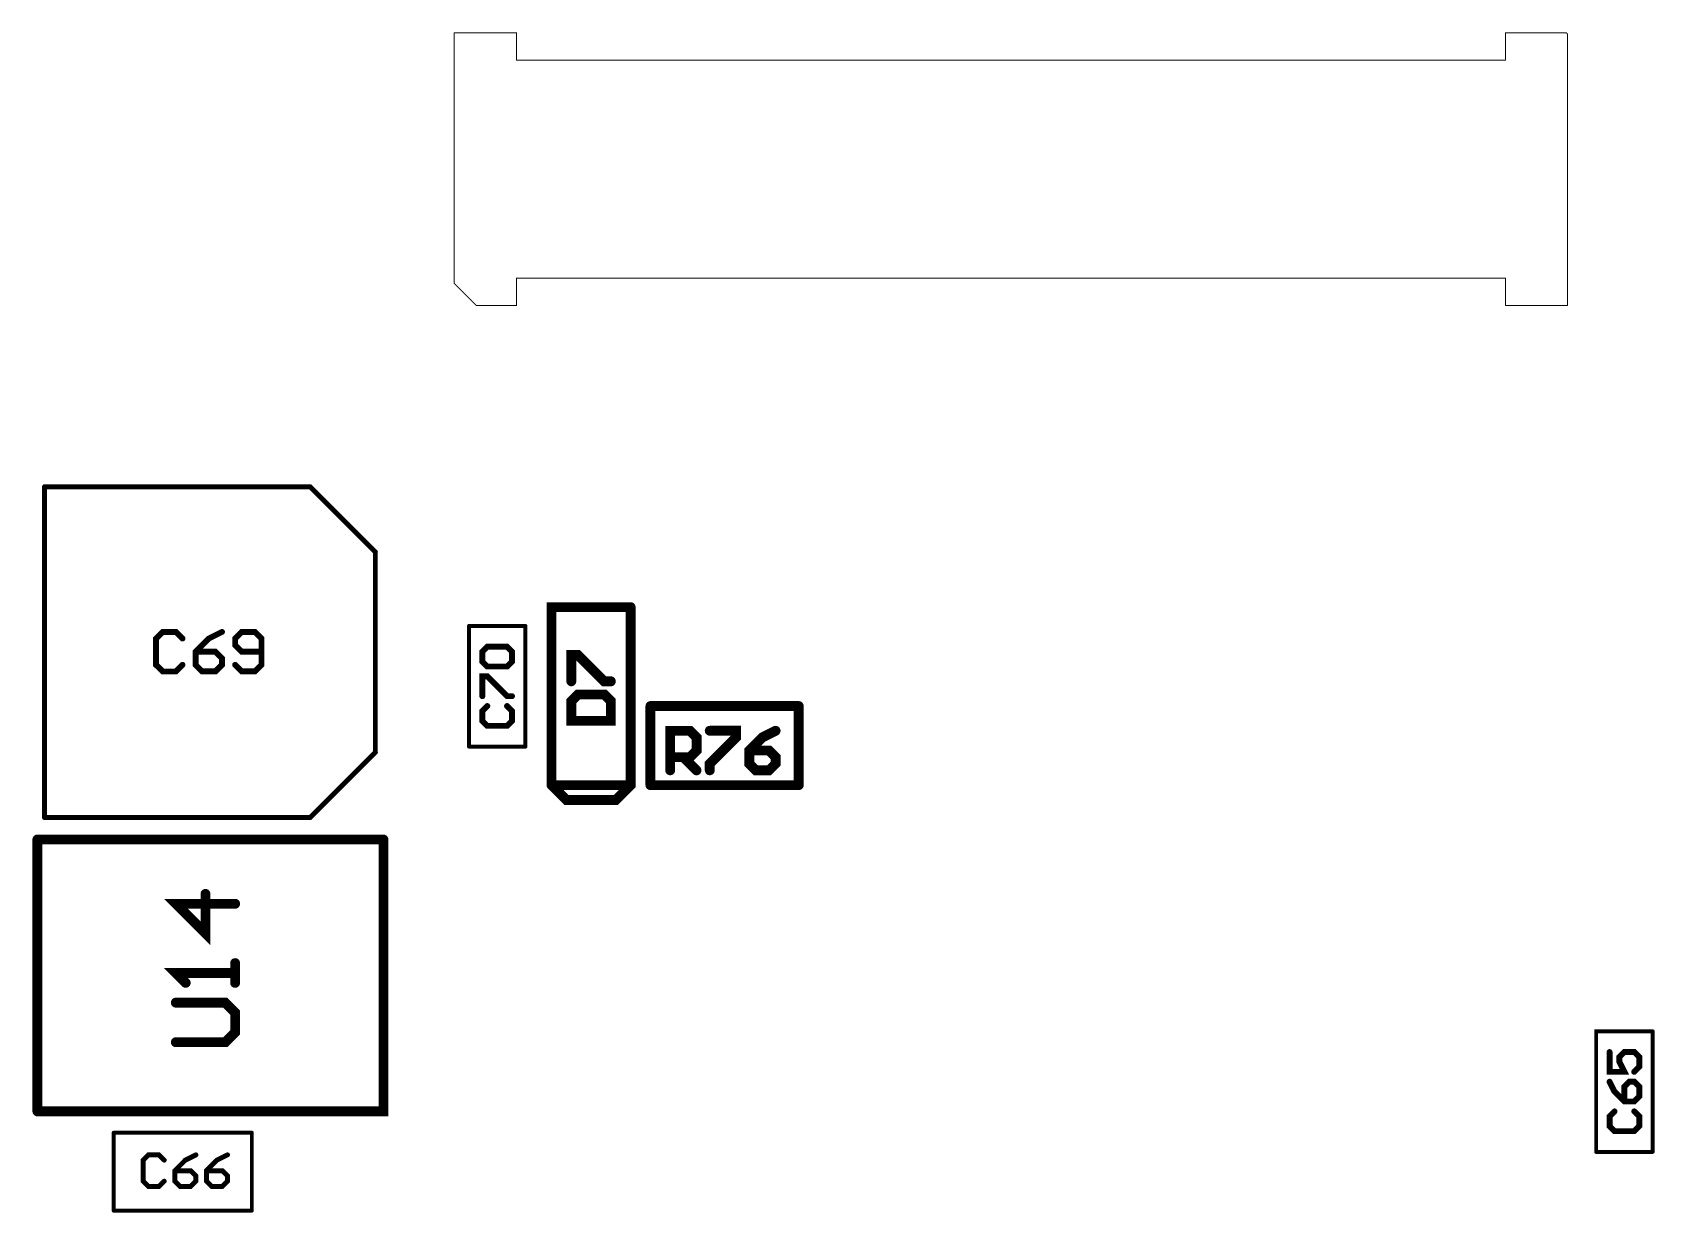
# Model space of a CAD drawing. Extents: x -4.2 to 14.8, y -3.5 to 8.8.
# Drawn here: x 1.24 to 2.881, y 1.378 to 2.571 of the extents above; entities that cross this region are included whole.
import ezdxf

# ---------------------------------------------------------------- set-up
doc = ezdxf.new("R2010")
doc.units = 0
doc.layers.add('2D_LINE_00', color=1, linetype='CONTINUOUS')

# ---------------------------------------------------------------- blocks, each defined once
blk = doc.blocks.new('SMOOTH_0$01')
at = {"const_width": 0.005}
blk.add_lwpolyline([(-0.0025, 0, 1), (0.0025, 0, 1)], format="xyb", close=True, dxfattribs=at)
blk = doc.blocks.new('DRAWING_2956')
at = {"layer": '2D_LINE_00', "const_width": 0.01}
blk.add_lwpolyline([(0, 0), (0.35, 0)], dxfattribs=at)
at = {"layer": '2D_LINE_00'}
for p in [(0, 0), (0.35, 0)]:
    blk.add_blockref('SMOOTH_0$01', p, dxfattribs=at)
blk = doc.blocks.new('DRAWING_2957')
at = {"layer": '2D_LINE_00', "const_width": 0.01}
blk.add_lwpolyline([(0, 0), (0, 0.275)], dxfattribs=at)
at = {"layer": '2D_LINE_00'}
for p in [(0, 0.275), (0, 0)]:
    blk.add_blockref('SMOOTH_0$01', p, dxfattribs=at)
blk = doc.blocks.new('DRAWING_2958')
at = {"layer": '2D_LINE_00', "const_width": 0.01}
blk.add_lwpolyline([(0, 0), (0.35, 0), (0.35, 0.275)], dxfattribs=at)
at = {"layer": '2D_LINE_00'}
for p in [(0.35, 0.275), (0, 0), (0.35, 0)]:
    blk.add_blockref('SMOOTH_0$01', p, dxfattribs=at)
blk = doc.blocks.new('DRAWING_3017')
at = {"layer": '2D_LINE_00', "const_width": 0.01}
blk.add_lwpolyline([(0, 0), (0.015, -0.015), (0.065, -0.015), (0.08, 0), (0.08, 0.18)], dxfattribs=at)
at = {"layer": '2D_LINE_00'}
for p in [(0.08, 0.18), (0, 0), (0.08, 0), (0.015, -0.015), (0.065, -0.015)]:
    blk.add_blockref('SMOOTH_0$01', p, dxfattribs=at)
blk = doc.blocks.new('DRAWING_3018')
at = {"layer": '2D_LINE_00', "const_width": 0.01}
blk.add_lwpolyline([(0, 0), (0.08, 0)], dxfattribs=at)
at = {"layer": '2D_LINE_00'}
for p in [(0, 0), (0.08, 0)]:
    blk.add_blockref('SMOOTH_0$01', p, dxfattribs=at)
blk = doc.blocks.new('DRAWING_3019')
at = {"layer": '2D_LINE_00', "const_width": 0.01}
blk.add_lwpolyline([(0, 0), (0, 0.18), (0.08, 0.18)], dxfattribs=at)
at = {"layer": '2D_LINE_00'}
for p in [(0, 0.18), (0.08, 0.18), (0, 0)]:
    blk.add_blockref('SMOOTH_0$01', p, dxfattribs=at)
blk = doc.blocks.new('DRAWING_3170')
at = {"layer": '2D_LINE_00', "const_width": 0.01}
blk.add_lwpolyline([(0, 0), (0.15, 0)], dxfattribs=at)
at = {"layer": '2D_LINE_00'}
for p in [(0, 0), (0.15, 0)]:
    blk.add_blockref('SMOOTH_0$01', p, dxfattribs=at)
blk = doc.blocks.new('DRAWING_3171')
at = {"layer": '2D_LINE_00', "const_width": 0.01}
blk.add_lwpolyline([(0, 0), (0, 0.08)], dxfattribs=at)
at = {"layer": '2D_LINE_00'}
for p in [(0, 0.08), (0, 0)]:
    blk.add_blockref('SMOOTH_0$01', p, dxfattribs=at)
blk = doc.blocks.new('DRAWING_3172')
at = {"layer": '2D_LINE_00', "const_width": 0.01}
blk.add_lwpolyline([(0, 0), (0.15, 0)], dxfattribs=at)
at = {"layer": '2D_LINE_00'}
for p in [(0, 0), (0.15, 0)]:
    blk.add_blockref('SMOOTH_0$01', p, dxfattribs=at)
blk = doc.blocks.new('DRAWING_3173')
at = {"layer": '2D_LINE_00', "const_width": 0.01}
blk.add_lwpolyline([(0, 0), (0, 0.08)], dxfattribs=at)
at = {"layer": '2D_LINE_00'}
for p in [(0, 0.08), (0, 0)]:
    blk.add_blockref('SMOOTH_0$01', p, dxfattribs=at)
blk = doc.blocks.new('DRAWING_3232')
at = {"layer": '2D_LINE_00', "const_width": 0.01}
blk.add_lwpolyline([(0, 0), (0.04998, 0), (0.05998, 0.01), (0.05998, 0.02999), (0.04998, 0.03999), (0, 0.03999)], dxfattribs=at)
at = {"layer": '2D_LINE_00'}
for p in [(0, 0.03999), (0.04998, 0.03999), (0.05998, 0.02999), (0, 0), (0.04998, 0), (0.05998, 0.01)]:
    blk.add_blockref('SMOOTH_0$01', p, dxfattribs=at)
blk = doc.blocks.new('DRAWING_3233')
at = {"layer": '2D_LINE_00', "const_width": 0.01}
blk.add_lwpolyline([(0, 0), (0, 0.01999), (0, 0.01), (-0.05998, 0.01), (-0.04998, 0)], dxfattribs=at)
at = {"layer": '2D_LINE_00'}
for p in [(0, 0.01999), (-0.05998, 0.01), (-0.04998, 0), (0, 0.01), (0, 0)]:
    blk.add_blockref('SMOOTH_0$01', p, dxfattribs=at)
blk = doc.blocks.new('DRAWING_3234')
at = {"layer": '2D_LINE_00', "const_width": 0.01}
blk.add_lwpolyline([(0, 0), (-0.05998, 0), (-0.02999, -0.02999), (-0.02999, 0.01)], dxfattribs=at)
at = {"layer": '2D_LINE_00'}
for p in [(-0.05998, 0), (-0.02999, 0.01), (0, 0), (-0.02999, -0.02999)]:
    blk.add_blockref('SMOOTH_0$01', p, dxfattribs=at)
blk = doc.blocks.new('DRAWING_3288')
at = {"layer": '2D_LINE_00', "const_width": 0.01}
blk.add_lwpolyline([(0, 0), (0.03999, 0), (0.03999, 0.01999), (0.03333, 0.02666), (0.00667, 0.02666), (0, 0.01999), (0, 0)], dxfattribs=at)
at = {"layer": '2D_LINE_00'}
for p in [(0, 0.01999), (0.00667, 0.02666), (0.03333, 0.02666), (0.03999, 0.01999), (0, 0), (0, 0), (0.03999, 0)]:
    blk.add_blockref('SMOOTH_0$01', p, dxfattribs=at)
blk = doc.blocks.new('DRAWING_3289')
at = {"layer": '2D_LINE_00', "const_width": 0.01}
blk.add_lwpolyline([(0, 0), (0, 0.02666), (0.00667, 0.02666), (0.03333, 0), (0.03999, 0)], dxfattribs=at)
at = {"layer": '2D_LINE_00'}
for p in [(0, 0.02666), (0.00667, 0.02666), (0, 0), (0.03333, 0), (0.03999, 0)]:
    blk.add_blockref('SMOOTH_0$01', p, dxfattribs=at)
blk = doc.blocks.new('DRAWING_3409')
at = {"layer": '2D_LINE_00', "const_width": 0.01}
blk.add_lwpolyline([(0, 0), (0, 0.03999), (0.01999, 0.03999), (0.02666, 0.03332), (0.02666, 0.01999), (0.01999, 0.01333), (0, 0.01333)], dxfattribs=at)
at = {"layer": '2D_LINE_00'}
for p in [(0, 0.03999), (0.01999, 0.03999), (0.02666, 0.03332), (0, 0.01333), (0.01999, 0.01333), (0.02666, 0.01999), (0, 0)]:
    blk.add_blockref('SMOOTH_0$01', p, dxfattribs=at)
blk = doc.blocks.new('DRAWING_3410')
at = {"layer": '2D_LINE_00', "const_width": 0.01}
blk.add_lwpolyline([(0, 0), (0.01333, -0.01333)], dxfattribs=at)
at = {"layer": '2D_LINE_00'}
for p in [(0, 0), (0.01333, -0.01333)]:
    blk.add_blockref('SMOOTH_0$01', p, dxfattribs=at)
blk = doc.blocks.new('DRAWING_3411')
at = {"layer": '2D_LINE_00', "const_width": 0.01}
blk.add_lwpolyline([(0, 0), (0.02666, 0), (0.02666, -0.00667), (0, -0.03332), (0, -0.03999)], dxfattribs=at)
at = {"layer": '2D_LINE_00'}
for p in [(0, 0), (0.02666, 0), (0.02666, -0.00667), (0, -0.03332), (0, -0.03999)]:
    blk.add_blockref('SMOOTH_0$01', p, dxfattribs=at)
blk = doc.blocks.new('DRAWING_3412')
at = {"layer": '2D_LINE_00', "const_width": 0.01}
blk.add_lwpolyline([(0, 0), (-0.01333, -0.00667), (-0.02666, -0.02), (-0.02666, -0.03332), (-0.01999, -0.03999), (-0.00666, -0.03999), (0, -0.03332), (0, -0.02666), (-0.00666, -0.02), (-0.02666, -0.02)], dxfattribs=at)
at = {"layer": '2D_LINE_00'}
for p in [(0, 0), (-0.02666, -0.02), (-0.02666, -0.02), (-0.01333, -0.00667), (-0.00666, -0.02), (-0.02666, -0.03332), (0, -0.02666), (0, -0.03332), (-0.01999, -0.03999), (-0.00666, -0.03999)]:
    blk.add_blockref('SMOOTH_0$01', p, dxfattribs=at)
blk = doc.blocks.new('SMOOTH_0$001')
at = {"const_width": 0.0005}
blk.add_lwpolyline([(-0.00025, 0, 1), (0.00025, 0, 1)], format="xyb", close=True, dxfattribs=at)
blk = doc.blocks.new('DRAWING_3466')
at = {"layer": '2D_LINE_00', "const_width": 0.001}
blk.add_lwpolyline([(0, 0), (0, 0.27433)], dxfattribs=at)
at = {"layer": '2D_LINE_00'}
for p in [(0, 0.27433), (0, 0)]:
    blk.add_blockref('SMOOTH_0$001', p, dxfattribs=at)
blk = doc.blocks.new('DRAWING_3467')
at = {"layer": '2D_LINE_00', "const_width": 0.001}
blk.add_lwpolyline([(0, 0), (0.00126, -0.00126)], dxfattribs=at)
at = {"layer": '2D_LINE_00'}
for p in [(0, 0), (0.00126, -0.00126)]:
    blk.add_blockref('SMOOTH_0$001', p, dxfattribs=at)
blk = doc.blocks.new('DRAWING_3468')
at = {"layer": '2D_LINE_00', "const_width": 0.001}
blk.add_lwpolyline([(0, 0), (0.06173, 0)], dxfattribs=at)
at = {"layer": '2D_LINE_00'}
for p in [(0, 0), (0.06173, 0)]:
    blk.add_blockref('SMOOTH_0$001', p, dxfattribs=at)
blk = doc.blocks.new('DRAWING_3469')
at = {"layer": '2D_LINE_00', "const_width": 0.001}
blk.add_lwpolyline([(0, 0), (0, 0.02756)], dxfattribs=at)
at = {"layer": '2D_LINE_00'}
for p in [(0, 0.02756), (0, 0)]:
    blk.add_blockref('SMOOTH_0$001', p, dxfattribs=at)
blk = doc.blocks.new('DRAWING_3470')
at = {"layer": '2D_LINE_00', "const_width": 0.001}
blk.add_lwpolyline([(0, 0), (1, 0)], dxfattribs=at)
at = {"layer": '2D_LINE_00'}
for p in [(0, 0), (1, 0)]:
    blk.add_blockref('SMOOTH_0$001', p, dxfattribs=at)
blk = doc.blocks.new('DRAWING_3471')
at = {"layer": '2D_LINE_00', "const_width": 0.001}
blk.add_lwpolyline([(0, 0), (0, 0.02756)], dxfattribs=at)
at = {"layer": '2D_LINE_00'}
for p in [(0, 0.02756), (0, 0)]:
    blk.add_blockref('SMOOTH_0$001', p, dxfattribs=at)
blk = doc.blocks.new('DRAWING_3472')
at = {"layer": '2D_LINE_00', "const_width": 0.001}
blk.add_lwpolyline([(0, 0), (0.063, 0)], dxfattribs=at)
at = {"layer": '2D_LINE_00'}
for p in [(0, 0), (0.063, 0)]:
    blk.add_blockref('SMOOTH_0$001', p, dxfattribs=at)
blk = doc.blocks.new('DRAWING_3473')
at = {"layer": '2D_LINE_00', "const_width": 0.001}
blk.add_lwpolyline([(0, 0), (0, 0.25323)], dxfattribs=at)
at = {"layer": '2D_LINE_00'}
for p in [(0, 0.25323), (0, 0)]:
    blk.add_blockref('SMOOTH_0$001', p, dxfattribs=at)
blk = doc.blocks.new('DRAWING_3474')
at = {"layer": '2D_LINE_00', "const_width": 0.001}
blk.add_lwpolyline([(0, 0), (0.02237, -0.02236), (0.063, -0.02236), (0.063, 0.00519), (1.063, 0.00519)], dxfattribs=at)
at = {"layer": '2D_LINE_00'}
for p in [(0, 0), (0.063, 0.00519), (1.063, 0.00519), (0.02237, -0.02236), (0.063, -0.02236)]:
    blk.add_blockref('SMOOTH_0$001', p, dxfattribs=at)
blk = doc.blocks.new('DRAWING_3475')
at = {"layer": '2D_LINE_00', "const_width": 0.001}
blk.add_lwpolyline([(0, 0), (0, 0.02755)], dxfattribs=at)
at = {"layer": '2D_LINE_00'}
for p in [(0, 0.02755), (0, 0)]:
    blk.add_blockref('SMOOTH_0$001', p, dxfattribs=at)
blk = doc.blocks.new('DRAWING_3476')
at = {"layer": '2D_LINE_00', "const_width": 0.001}
blk.add_lwpolyline([(0, 0), (0.06299, 0)], dxfattribs=at)
at = {"layer": '2D_LINE_00'}
for p in [(0, 0), (0.06299, 0)]:
    blk.add_blockref('SMOOTH_0$001', p, dxfattribs=at)
blk = doc.blocks.new('SMOOTH_0$00394')
at = {"const_width": 0.00197}
blk.add_lwpolyline([(-0.001, 0, 1), (0.001, 0, 1)], format="xyb", close=True, dxfattribs=at)
blk = doc.blocks.new('DRAWING_3780')
at = {"layer": '2D_LINE_00', "const_width": 0.00394}
blk.add_lwpolyline([(0, 0), (0, 0.07874)], dxfattribs=at)
at = {"layer": '2D_LINE_00'}
for p in [(0, 0.07874), (0, 0)]:
    blk.add_blockref('SMOOTH_0$00394', p, dxfattribs=at)
blk = doc.blocks.new('DRAWING_3781')
at = {"layer": '2D_LINE_00', "const_width": 0.00394}
blk.add_lwpolyline([(0, 0), (0.13976, 0)], dxfattribs=at)
at = {"layer": '2D_LINE_00'}
for p in [(0, 0), (0.13976, 0)]:
    blk.add_blockref('SMOOTH_0$00394', p, dxfattribs=at)
blk = doc.blocks.new('DRAWING_3782')
at = {"layer": '2D_LINE_00', "const_width": 0.00394}
blk.add_lwpolyline([(0, 0), (0.13976, 0)], dxfattribs=at)
at = {"layer": '2D_LINE_00'}
for p in [(0, 0), (0.13976, 0)]:
    blk.add_blockref('SMOOTH_0$00394', p, dxfattribs=at)
blk = doc.blocks.new('DRAWING_3783')
at = {"layer": '2D_LINE_00', "const_width": 0.00394}
blk.add_lwpolyline([(0, 0), (0, 0.07874)], dxfattribs=at)
at = {"layer": '2D_LINE_00'}
for p in [(0, 0.07874), (0, 0)]:
    blk.add_blockref('SMOOTH_0$00394', p, dxfattribs=at)
blk = doc.blocks.new('DRAWING_4108')
at = {"layer": '2D_LINE_00', "const_width": 0.00394}
blk.add_lwpolyline([(0, 0), (0.05708, 0)], dxfattribs=at)
at = {"layer": '2D_LINE_00'}
for p in [(0, 0), (0.05708, 0)]:
    blk.add_blockref('SMOOTH_0$00394', p, dxfattribs=at)
blk = doc.blocks.new('DRAWING_4109')
at = {"layer": '2D_LINE_00', "const_width": 0.00394}
blk.add_lwpolyline([(0, 0), (0.05708, 0)], dxfattribs=at)
at = {"layer": '2D_LINE_00'}
for p in [(0, 0), (0.05708, 0)]:
    blk.add_blockref('SMOOTH_0$00394', p, dxfattribs=at)
blk = doc.blocks.new('DRAWING_4110')
at = {"layer": '2D_LINE_00', "const_width": 0.00394}
blk.add_lwpolyline([(0, 0), (0, 0.12204)], dxfattribs=at)
at = {"layer": '2D_LINE_00'}
for p in [(0, 0.12204), (0, 0)]:
    blk.add_blockref('SMOOTH_0$00394', p, dxfattribs=at)
blk = doc.blocks.new('DRAWING_4111')
at = {"layer": '2D_LINE_00', "const_width": 0.00394}
blk.add_lwpolyline([(0, 0), (0, 0.12204)], dxfattribs=at)
at = {"layer": '2D_LINE_00'}
for p in [(0, 0.12204), (0, 0)]:
    blk.add_blockref('SMOOTH_0$00394', p, dxfattribs=at)
blk = doc.blocks.new('DRAWING_4112')
at = {"layer": '2D_LINE_00', "const_width": 0.00394}
blk.add_lwpolyline([(0, 0), (0, 0.12204)], dxfattribs=at)
at = {"layer": '2D_LINE_00'}
for p in [(0, 0.12204), (0, 0)]:
    blk.add_blockref('SMOOTH_0$00394', p, dxfattribs=at)
blk = doc.blocks.new('DRAWING_4113')
at = {"layer": '2D_LINE_00', "const_width": 0.00394}
blk.add_lwpolyline([(0, 0), (0, 0.12204), (0.05708, 0.12204)], dxfattribs=at)
at = {"layer": '2D_LINE_00'}
for p in [(0, 0.12204), (0.05708, 0.12204), (0, 0)]:
    blk.add_blockref('SMOOTH_0$00394', p, dxfattribs=at)
blk = doc.blocks.new('DRAWING_4114')
at = {"layer": '2D_LINE_00', "const_width": 0.00394}
blk.add_lwpolyline([(0, 0), (0.05708, 0)], dxfattribs=at)
at = {"layer": '2D_LINE_00'}
for p in [(0, 0), (0.05708, 0)]:
    blk.add_blockref('SMOOTH_0$00394', p, dxfattribs=at)
blk = doc.blocks.new('SMOOTH_0$006')
at = {"const_width": 0.003}
blk.add_lwpolyline([(-0.0015, 0, 1), (0.0015, 0, 1)], format="xyb", close=True, dxfattribs=at)
blk = doc.blocks.new('DRAWING_4280')
at = {"layer": '2D_LINE_00', "const_width": 0.006}
blk.add_lwpolyline([(0, 0), (-0.00667, 0.00667), (-0.01999, 0.00667), (-0.02666, 0), (-0.02666, -0.02666), (-0.01999, -0.03332), (-0.00667, -0.03332), (0, -0.02666)], dxfattribs=at)
at = {"layer": '2D_LINE_00'}
for p in [(-0.02666, 0), (-0.01999, 0.00667), (-0.00667, 0.00667), (0, 0), (-0.02666, -0.02666), (-0.01999, -0.03332), (-0.00667, -0.03332), (0, -0.02666)]:
    blk.add_blockref('SMOOTH_0$006', p, dxfattribs=at)
blk = doc.blocks.new('DRAWING_4281')
at = {"layer": '2D_LINE_00', "const_width": 0.006}
blk.add_lwpolyline([(0, 0), (-0.01333, -0.00667), (-0.02666, -0.02), (-0.02666, -0.03333), (-0.02, -0.03999), (-0.00667, -0.03999), (0, -0.03333), (0, -0.02666), (-0.00667, -0.02), (-0.02666, -0.02)], dxfattribs=at)
at = {"layer": '2D_LINE_00'}
for p in [(0, 0), (-0.01333, -0.00667), (-0.02666, -0.02), (-0.02666, -0.02), (-0.02666, -0.03333), (-0.00667, -0.02), (0, -0.02666), (0, -0.03333), (-0.02, -0.03999), (-0.00667, -0.03999)]:
    blk.add_blockref('SMOOTH_0$006', p, dxfattribs=at)
blk = doc.blocks.new('DRAWING_4282')
at = {"layer": '2D_LINE_00', "const_width": 0.006}
blk.add_lwpolyline([(0, 0), (0.00667, -0.00666), (0.02, -0.00666), (0.02666, 0), (0.02666, 0.02666), (0.02, 0.03333), (0.00667, 0.03333), (0, 0.02666), (0, 0.02), (0.00667, 0.01333), (0.02666, 0.01333)], dxfattribs=at)
at = {"layer": '2D_LINE_00'}
for p in [(0.00667, 0.03333), (0.02, 0.03333), (0, 0.02666), (0, 0.02), (0.02666, 0.02666), (0, 0), (0.00667, 0.01333), (0.02666, 0.01333), (0.02666, 0), (0.00667, -0.00666), (0.02, -0.00666)]:
    blk.add_blockref('SMOOTH_0$006', p, dxfattribs=at)
blk = doc.blocks.new('DRAWING_4331')
at = {"layer": '2D_LINE_00', "const_width": 0.006}
blk.add_lwpolyline([(0, 0), (-0.005, -0.005), (-0.005, -0.01499), (0, -0.01999), (0.01999, -0.01999), (0.02499, -0.01499), (0.02499, -0.005), (0.01999, 0)], dxfattribs=at)
at = {"layer": '2D_LINE_00'}
for p in [(0, 0), (0.01999, 0), (-0.005, -0.005), (-0.005, -0.01499), (0.02499, -0.005), (0.02499, -0.01499), (0, -0.01999), (0.01999, -0.01999)]:
    blk.add_blockref('SMOOTH_0$006', p, dxfattribs=at)
blk = doc.blocks.new('DRAWING_4332')
at = {"layer": '2D_LINE_00', "const_width": 0.006}
blk.add_lwpolyline([(0, 0), (0, 0.01999), (0.005, 0.01999), (0.02499, 0), (0.02999, 0)], dxfattribs=at)
at = {"layer": '2D_LINE_00'}
for p in [(0, 0.01999), (0.005, 0.01999), (0, 0), (0.02499, 0), (0.02999, 0)]:
    blk.add_blockref('SMOOTH_0$006', p, dxfattribs=at)
blk = doc.blocks.new('DRAWING_4333')
at = {"layer": '2D_LINE_00', "const_width": 0.006}
blk.add_lwpolyline([(0, 0), (-0.005, 0.005), (-0.005, 0.015), (0, 0.01999), (0.01999, 0.01999), (0.02499, 0.015), (0.02499, 0.005), (0.01999, 0), (0, 0)], dxfattribs=at)
at = {"layer": '2D_LINE_00'}
for p in [(-0.005, 0.015), (0, 0.01999), (0.01999, 0.01999), (0.02499, 0.015), (-0.005, 0.005), (0, 0), (0, 0), (0.01999, 0), (0.02499, 0.005)]:
    blk.add_blockref('SMOOTH_0$006', p, dxfattribs=at)
blk = doc.blocks.new('DRAWING_4334')
at = {"layer": '2D_LINE_00', "const_width": 0.006}
blk.add_lwpolyline([(0, 0), (-0.005, -0.00499), (-0.005, -0.01499), (0, -0.01999), (0.01999, -0.01999), (0.02499, -0.01499), (0.02499, -0.00499), (0.01999, 0)], dxfattribs=at)
at = {"layer": '2D_LINE_00'}
for p in [(0, 0), (0.01999, 0), (-0.005, -0.00499), (-0.005, -0.01499), (0.02499, -0.00499), (0.02499, -0.01499), (0, -0.01999), (0.01999, -0.01999)]:
    blk.add_blockref('SMOOTH_0$006', p, dxfattribs=at)
blk = doc.blocks.new('DRAWING_4335')
at = {"layer": '2D_LINE_00', "const_width": 0.006}
blk.add_lwpolyline([(0, 0), (0.005, -0.00999), (0.01499, -0.01999), (0.02499, -0.01999), (0.02999, -0.01499), (0.02999, -0.00499), (0.02499, 0), (0.01999, 0), (0.01499, -0.00499), (0.01499, -0.01999)], dxfattribs=at)
at = {"layer": '2D_LINE_00'}
for p in [(0, 0), (0.01999, 0), (0.02499, 0), (0.005, -0.00999), (0.01499, -0.00499), (0.02999, -0.00499), (0.02999, -0.01499), (0.01499, -0.01999), (0.01499, -0.01999), (0.02499, -0.01999)]:
    blk.add_blockref('SMOOTH_0$006', p, dxfattribs=at)
blk = doc.blocks.new('DRAWING_4336')
at = {"layer": '2D_LINE_00', "const_width": 0.006}
blk.add_lwpolyline([(0, 0), (0, -0.01999), (0.01499, -0.01999), (0.01, -0.00999), (0.01, -0.00499), (0.01499, 0), (0.02499, 0), (0.02999, -0.00499), (0.02999, -0.01499), (0.02499, -0.01999)], dxfattribs=at)
at = {"layer": '2D_LINE_00'}
for p in [(0, 0), (0.01499, 0), (0.02499, 0), (0.01, -0.00499), (0.01, -0.00999), (0.02999, -0.00499), (0.02999, -0.01499), (0, -0.01999), (0.01499, -0.01999), (0.02499, -0.01999)]:
    blk.add_blockref('SMOOTH_0$006', p, dxfattribs=at)
blk = doc.blocks.new('SMOOTH_0$005')
at = {"const_width": 0.0025}
blk.add_lwpolyline([(-0.00125, 0, 1), (0.00125, 0, 1)], format="xyb", close=True, dxfattribs=at)
blk = doc.blocks.new('DRAWING_4783')
at = {"layer": '2D_LINE_00', "const_width": 0.005}
blk.add_lwpolyline([(0, 0), (0.16733, 0)], dxfattribs=at)
at = {"layer": '2D_LINE_00'}
for p in [(0, 0), (0.16733, 0)]:
    blk.add_blockref('SMOOTH_0$005', p, dxfattribs=at)
blk = doc.blocks.new('DRAWING_4784')
at = {"layer": '2D_LINE_00', "const_width": 0.005}
blk.add_lwpolyline([(0, 0), (0, 0.33465)], dxfattribs=at)
at = {"layer": '2D_LINE_00'}
for p in [(0, 0.33465), (0, 0)]:
    blk.add_blockref('SMOOTH_0$005', p, dxfattribs=at)
blk = doc.blocks.new('DRAWING_4785')
at = {"layer": '2D_LINE_00', "const_width": 0.005}
blk.add_lwpolyline([(0, 0), (0, 0.20275)], dxfattribs=at)
at = {"layer": '2D_LINE_00'}
for p in [(0, 0.20275), (0, 0)]:
    blk.add_blockref('SMOOTH_0$005', p, dxfattribs=at)
blk = doc.blocks.new('DRAWING_4786')
at = {"layer": '2D_LINE_00', "const_width": 0.005}
blk.add_lwpolyline([(0, 0), (0.06595, 0.06595)], dxfattribs=at)
at = {"layer": '2D_LINE_00'}
for p in [(0.06595, 0.06595), (0, 0)]:
    blk.add_blockref('SMOOTH_0$005', p, dxfattribs=at)
blk = doc.blocks.new('DRAWING_4787')
at = {"layer": '2D_LINE_00', "const_width": 0.005}
blk.add_lwpolyline([(0, 0), (0.10137, 0)], dxfattribs=at)
at = {"layer": '2D_LINE_00'}
for p in [(0, 0), (0.10137, 0)]:
    blk.add_blockref('SMOOTH_0$005', p, dxfattribs=at)
blk = doc.blocks.new('DRAWING_4788')
at = {"layer": '2D_LINE_00', "const_width": 0.005}
blk.add_lwpolyline([(0, 0), (0.10137, 0), (0.16732, -0.06595)], dxfattribs=at)
at = {"layer": '2D_LINE_00'}
for p in [(0, 0), (0.10137, 0), (0.16732, -0.06595)]:
    blk.add_blockref('SMOOTH_0$005', p, dxfattribs=at)
blk = doc.blocks.new('DRAWING_4789')
at = {"layer": '2D_LINE_00', "const_width": 0.005}
blk.add_lwpolyline([(0, 0), (0.16733, 0)], dxfattribs=at)
at = {"layer": '2D_LINE_00'}
for p in [(0, 0), (0.16733, 0)]:
    blk.add_blockref('SMOOTH_0$005', p, dxfattribs=at)
blk = doc.blocks.new('DRAWING_5571')
at = {"layer": '2D_LINE_00', "const_width": 0.005}
blk.add_lwpolyline([(0, 0), (-0.00533, 0.00533), (-0.016, 0.00533), (-0.02133, 0), (-0.02133, -0.02133), (-0.016, -0.02666), (-0.00533, -0.02666), (0, -0.02133)], dxfattribs=at)
at = {"layer": '2D_LINE_00'}
for p in [(-0.02133, 0), (-0.016, 0.00533), (-0.00533, 0.00533), (0, 0), (-0.02133, -0.02133), (-0.016, -0.02666), (-0.00533, -0.02666), (0, -0.02133)]:
    blk.add_blockref('SMOOTH_0$005', p, dxfattribs=at)
blk = doc.blocks.new('DRAWING_5572')
at = {"layer": '2D_LINE_00', "const_width": 0.005}
blk.add_lwpolyline([(0, 0), (-0.01067, -0.00533), (-0.02133, -0.016), (-0.02133, -0.02666), (-0.016, -0.03199), (-0.00534, -0.03199), (0, -0.02666), (0, -0.02133), (-0.00534, -0.016), (-0.02133, -0.016)], dxfattribs=at)
at = {"layer": '2D_LINE_00'}
for p in [(0, 0), (-0.02133, -0.016), (-0.02133, -0.016), (-0.01067, -0.00533), (-0.00534, -0.016), (-0.02133, -0.02666), (-0.016, -0.03199), (-0.00534, -0.03199), (0, -0.02133), (0, -0.02666)]:
    blk.add_blockref('SMOOTH_0$005', p, dxfattribs=at)
blk = doc.blocks.new('DRAWING_5573')
at = {"layer": '2D_LINE_00', "const_width": 0.005}
blk.add_lwpolyline([(0, 0), (-0.01067, -0.00533), (-0.02133, -0.016), (-0.02133, -0.02666), (-0.016, -0.03199), (-0.00534, -0.03199), (0, -0.02666), (0, -0.02133), (-0.00534, -0.016), (-0.02133, -0.016)], dxfattribs=at)
at = {"layer": '2D_LINE_00'}
for p in [(0, 0), (-0.02133, -0.016), (-0.02133, -0.016), (-0.01067, -0.00533), (-0.00534, -0.016), (-0.02133, -0.02666), (-0.016, -0.03199), (-0.00534, -0.03199), (0, -0.02133), (0, -0.02666)]:
    blk.add_blockref('SMOOTH_0$005', p, dxfattribs=at)

msp = doc.modelspace()

# ---------------------------------------------------------------- block references
for name, p in [('DRAWING_3472', (1.6666, 2.5709)), ('DRAWING_3473', (1.6666, 2.3176)), ('DRAWING_3471', (1.7296, 2.5433)), ('DRAWING_3468', (2.7296, 2.5709)), ('DRAWING_3469', (2.7296, 2.5433)), ('DRAWING_3467', (2.7913, 2.5709)), ('DRAWING_3466', (2.7926, 2.2953)), ('DRAWING_3470', (1.7296, 2.5433)), ('DRAWING_3474', (1.6666, 2.3176)), ('DRAWING_3475', (2.7296, 2.2953)), ('DRAWING_3476', (2.7296, 2.2953)), ('DRAWING_4784', (1.2522, 1.7772)), ('DRAWING_4789', (1.2522, 2.1118)), ('DRAWING_4788', (1.4195, 2.1118)), ('DRAWING_4785', (1.5868, 1.8431)), ('DRAWING_3017', (1.765, 1.81)), ('DRAWING_3019', (1.765, 1.81)), ('DRAWING_4109', (1.6815, 1.971)), ('DRAWING_4110', (1.6815, 1.849)), ('DRAWING_4111', (1.7385, 1.849)), ('DRAWING_4280', (1.3917, 1.9583)), ('DRAWING_4281', (1.4317, 1.965)), ('DRAWING_4282', (1.445, 1.9317)), ('DRAWING_4333', (1.7, 1.93)), ('DRAWING_3289', (1.785, 1.915)), ('DRAWING_4332', (1.695, 1.9)), ('DRAWING_3288', (1.785, 1.875)), ('DRAWING_4331', (1.7, 1.89)), ('DRAWING_3170', (1.865, 1.89)), ('DRAWING_3173', (1.865, 1.81)), ('DRAWING_3171', (2.015, 1.81)), ('DRAWING_3409', (1.885, 1.825)), ('DRAWING_3411', (1.925, 1.865)), ('DRAWING_3412', (1.9916, 1.865)), ('DRAWING_4786', (1.5209, 1.7772)), ('DRAWING_4108', (1.6815, 1.849)), ('DRAWING_3410', (1.8983, 1.8383)), ('DRAWING_3018', (1.765, 1.81)), ('DRAWING_3172', (1.865, 1.81)), ('DRAWING_4783', (1.2522, 1.7772)), ('DRAWING_4787', (1.4195, 1.7772)), ('DRAWING_2956', (1.245, 1.755)), ('DRAWING_2957', (1.245, 1.48)), ('DRAWING_2958', (1.245, 1.48)), ('DRAWING_3234', (1.445, 1.69)), ('DRAWING_3233', (1.445, 1.61)), ('DRAWING_3232', (1.385, 1.55)), ('DRAWING_4113', (2.8215, 1.439)), ('DRAWING_4112', (2.8785, 1.439)), ('DRAWING_4336', (2.835, 1.54)), ('DRAWING_4335', (2.835, 1.51)), ('DRAWING_4334', (2.84, 1.48)), ('DRAWING_3781', (1.3221, 1.4584)), ('DRAWING_3783', (1.3221, 1.3796)), ('DRAWING_3780', (1.4619, 1.3796)), ('DRAWING_5571', (1.3733, 1.4307)), ('DRAWING_5572', (1.4053, 1.436)), ('DRAWING_5573', (1.4373, 1.436)), ('DRAWING_4114', (2.8215, 1.439)), ('DRAWING_3782', (1.3221, 1.3796))]:
    msp.add_blockref(name, p)

doc.saveas('drawing.dxf')
